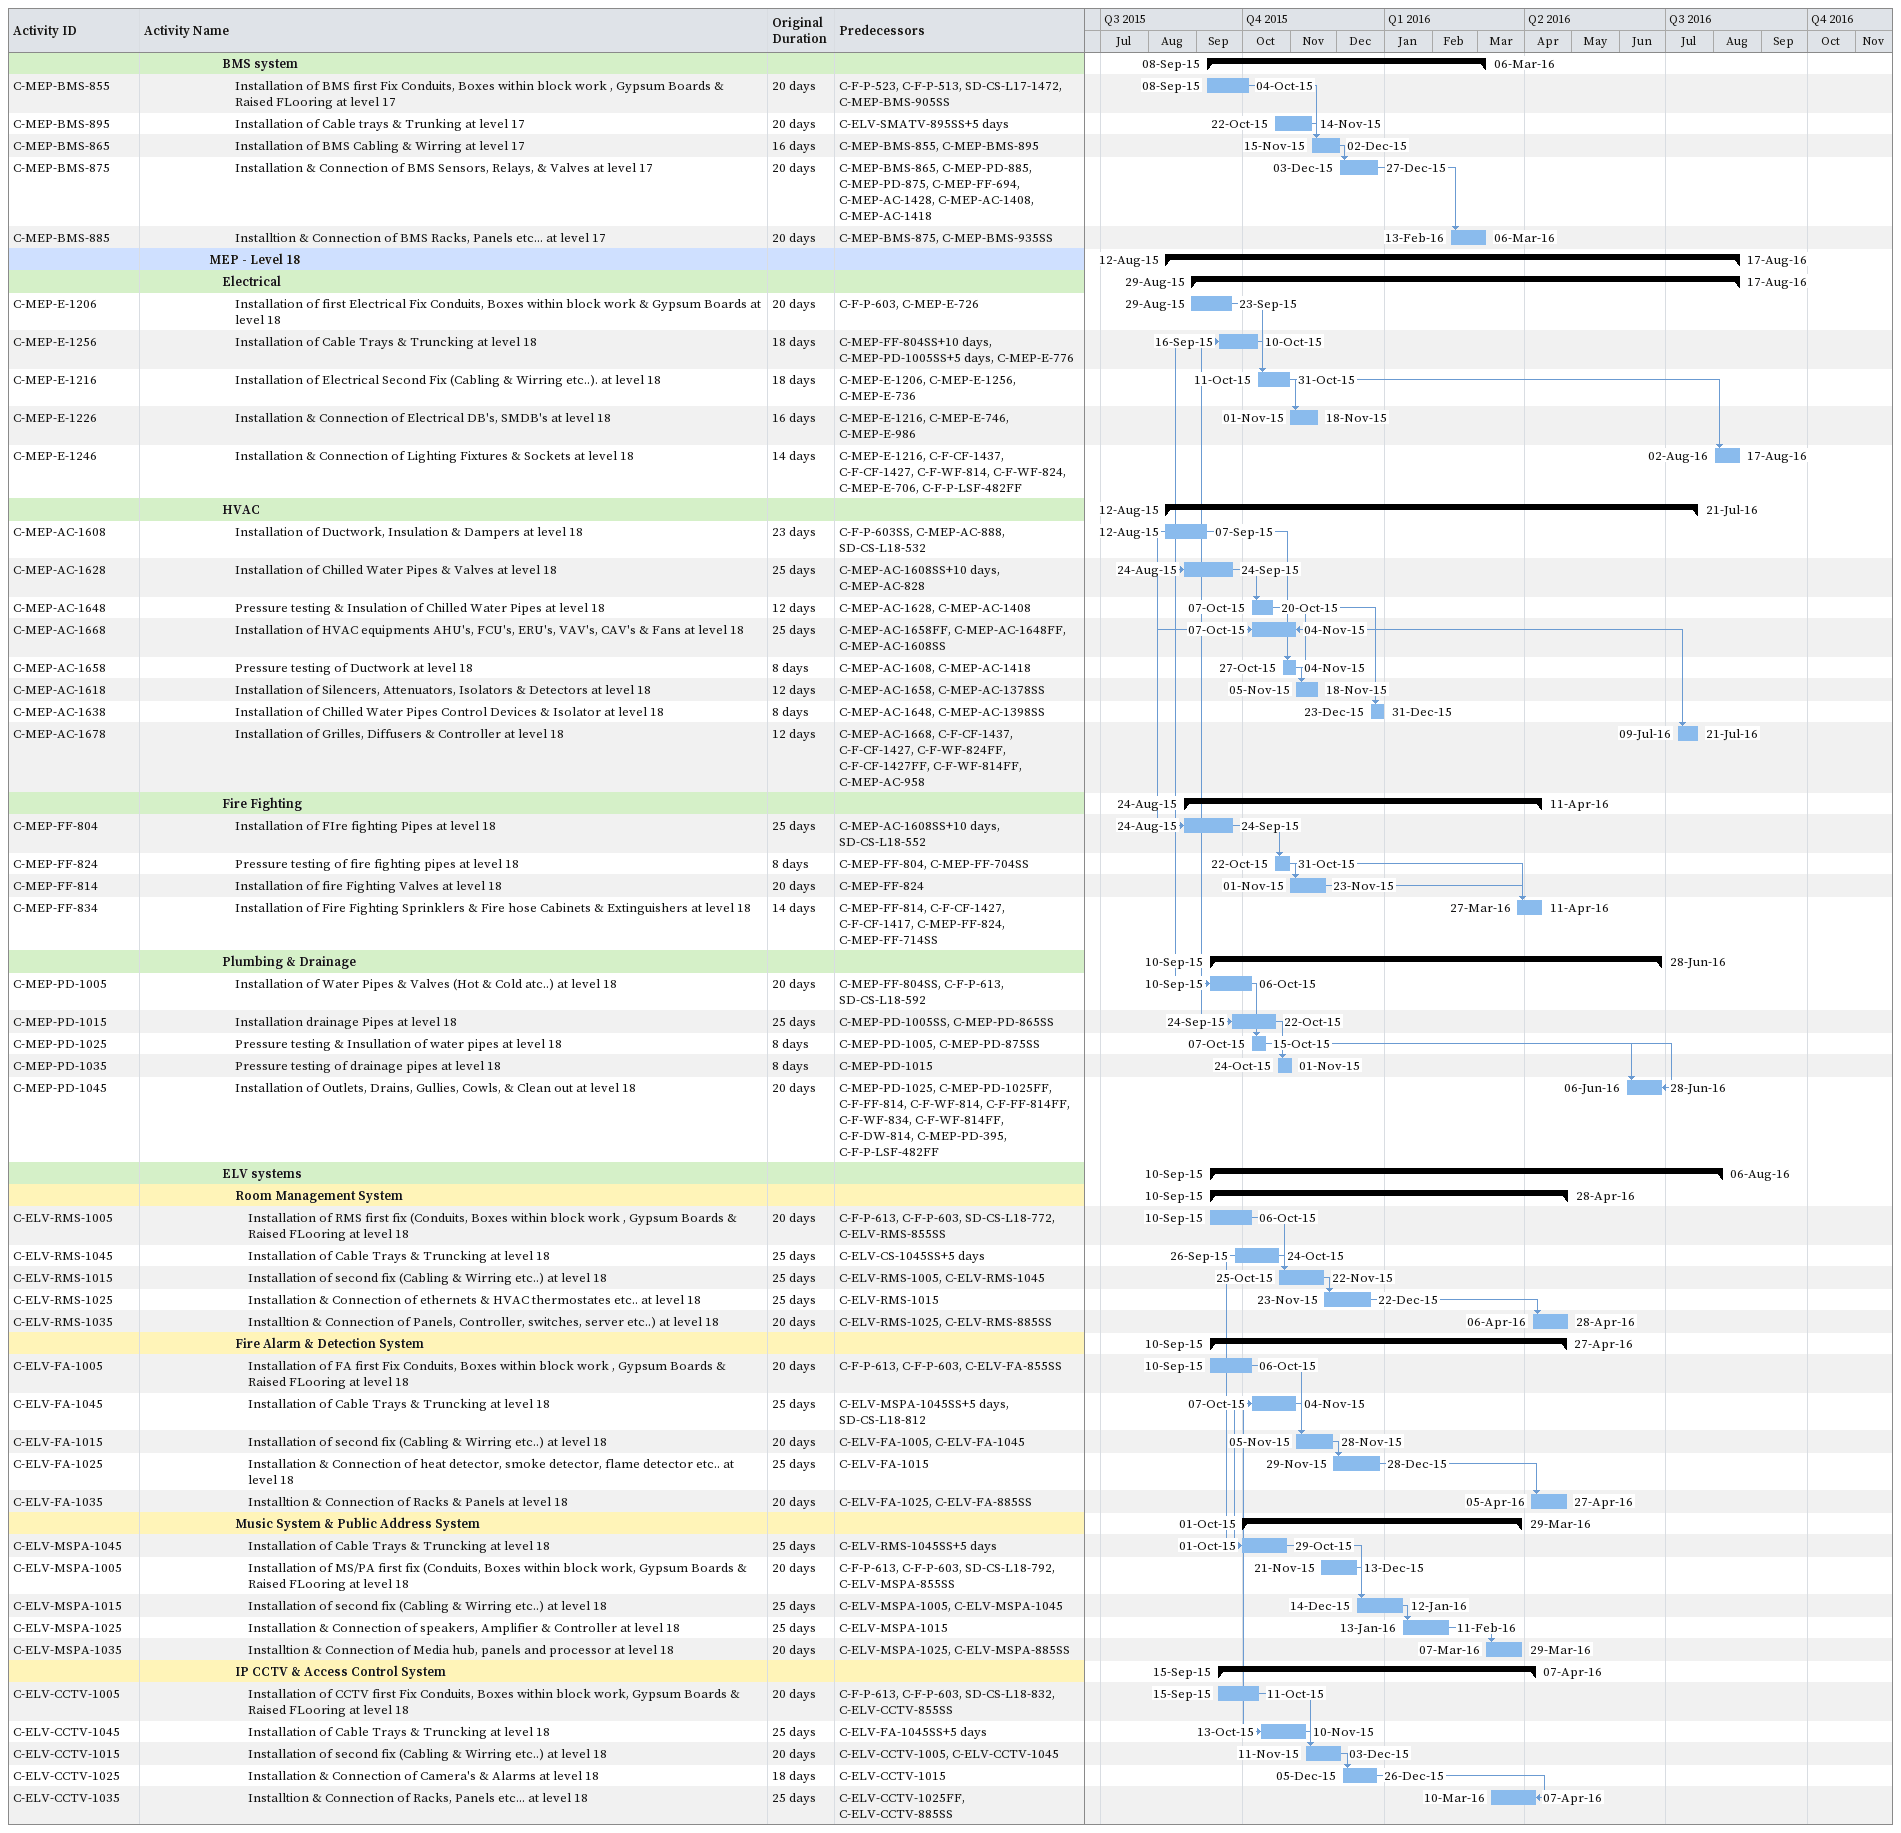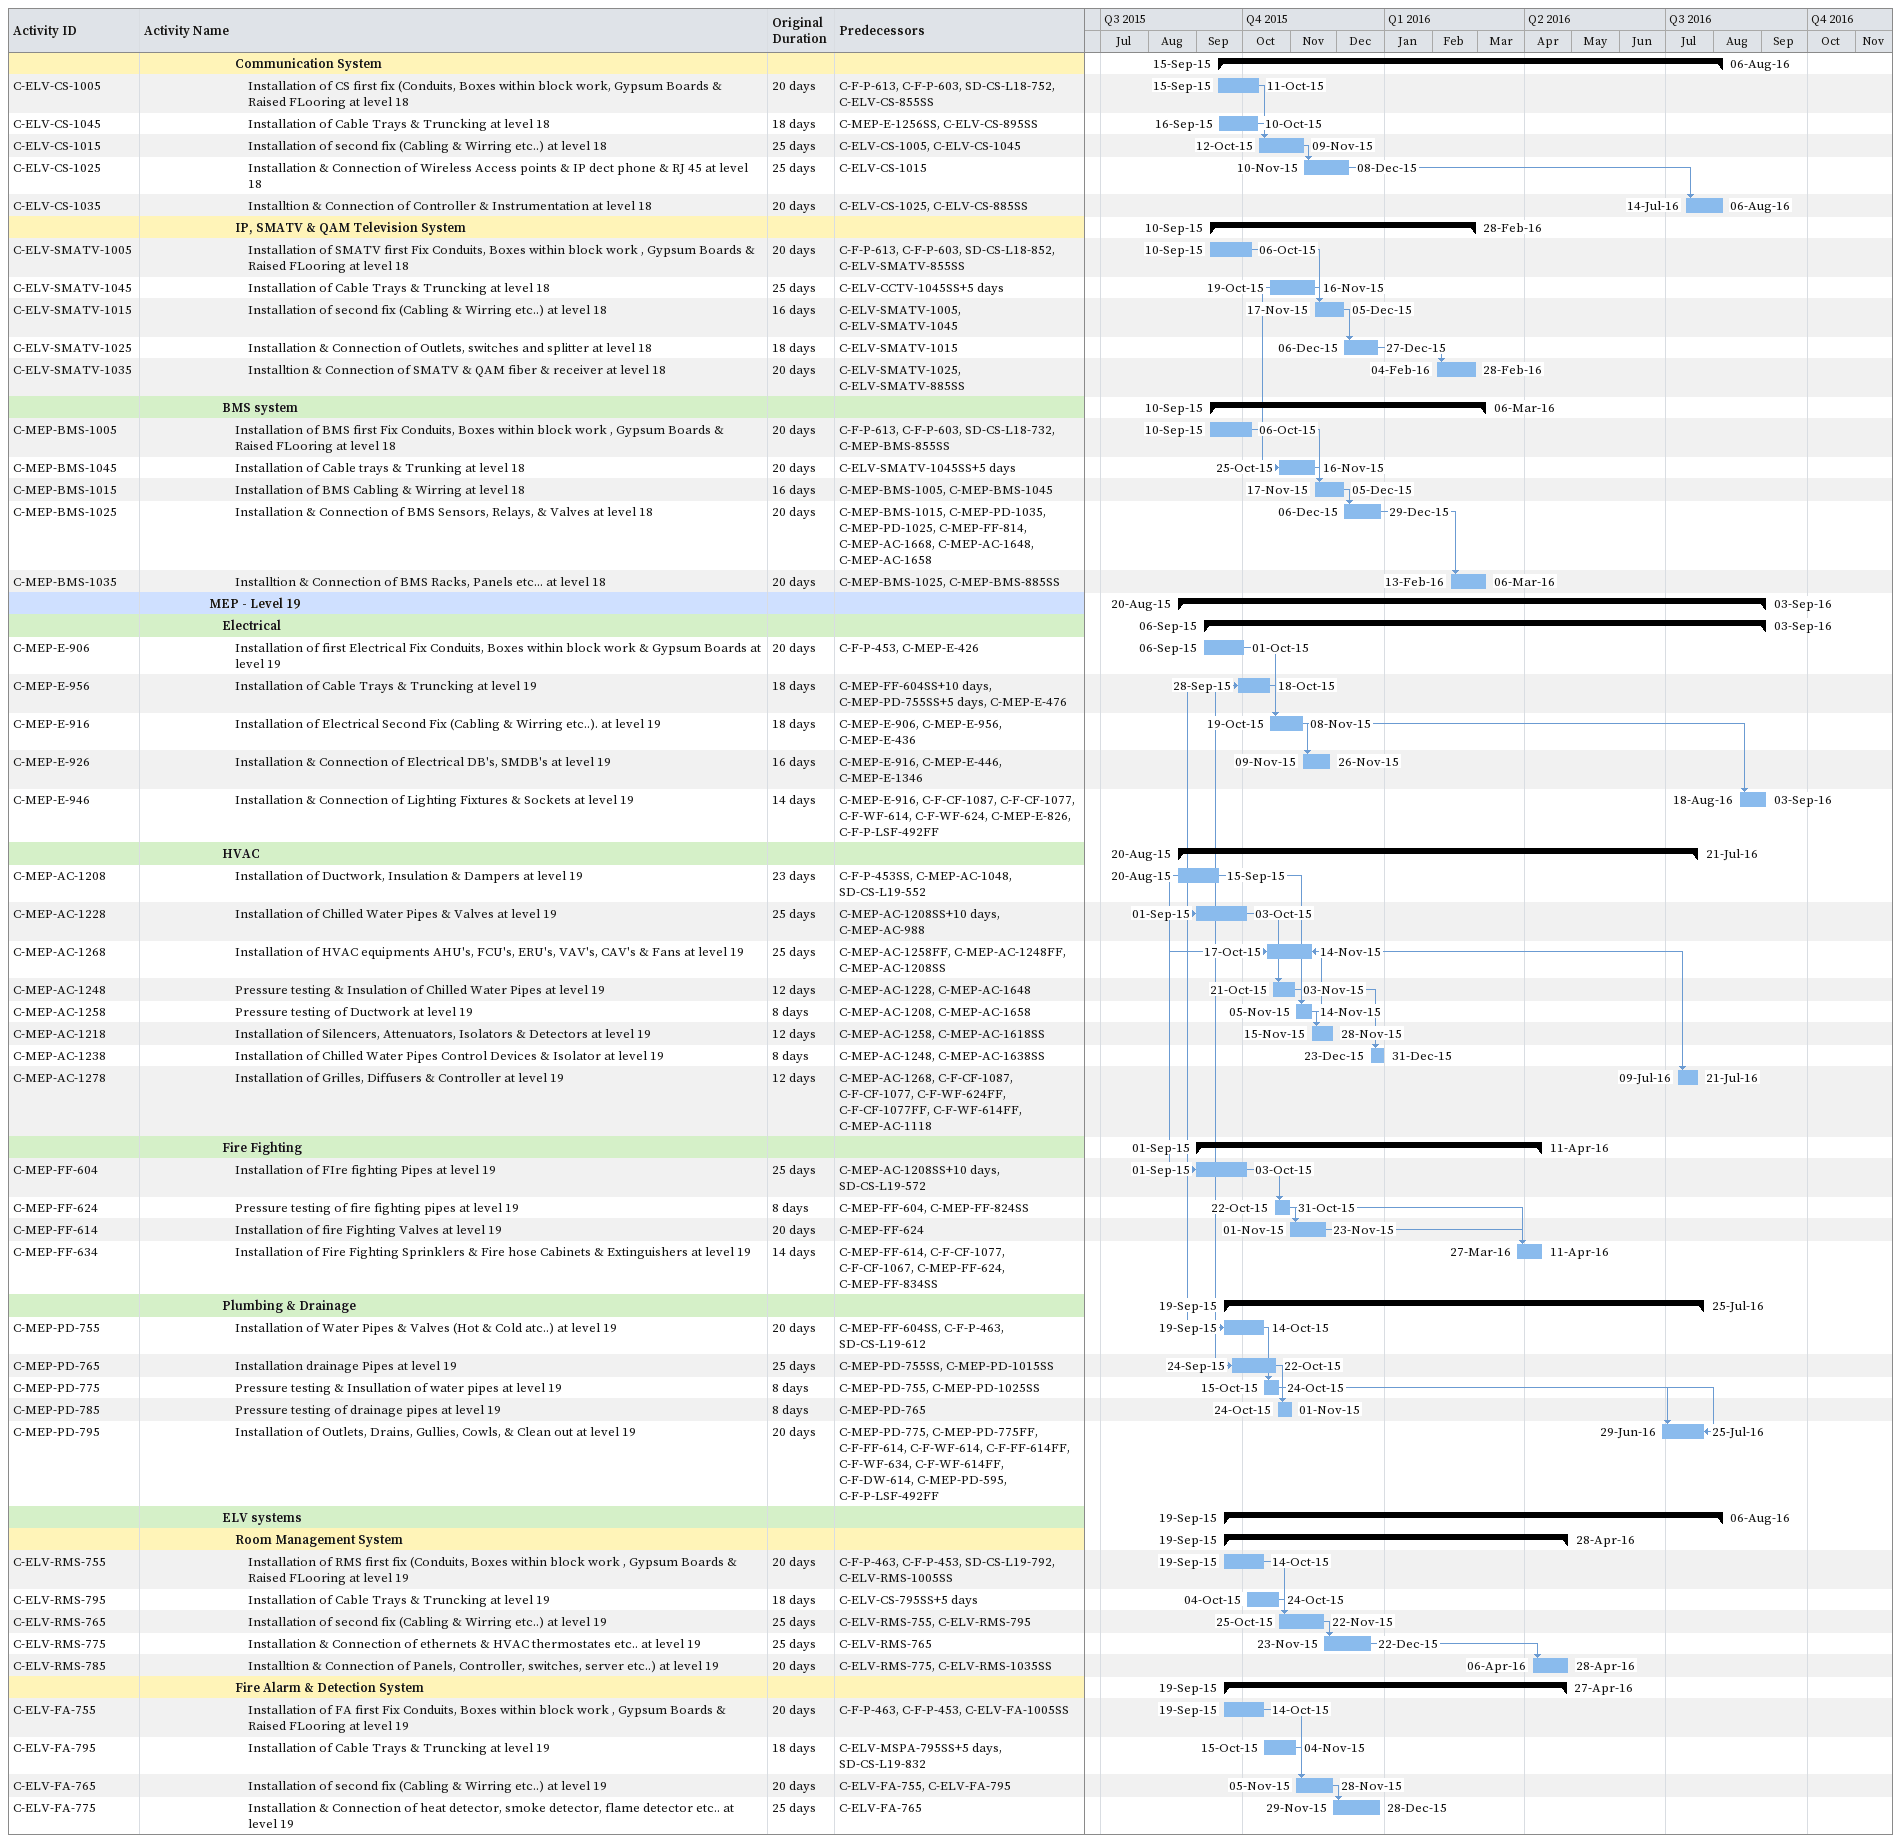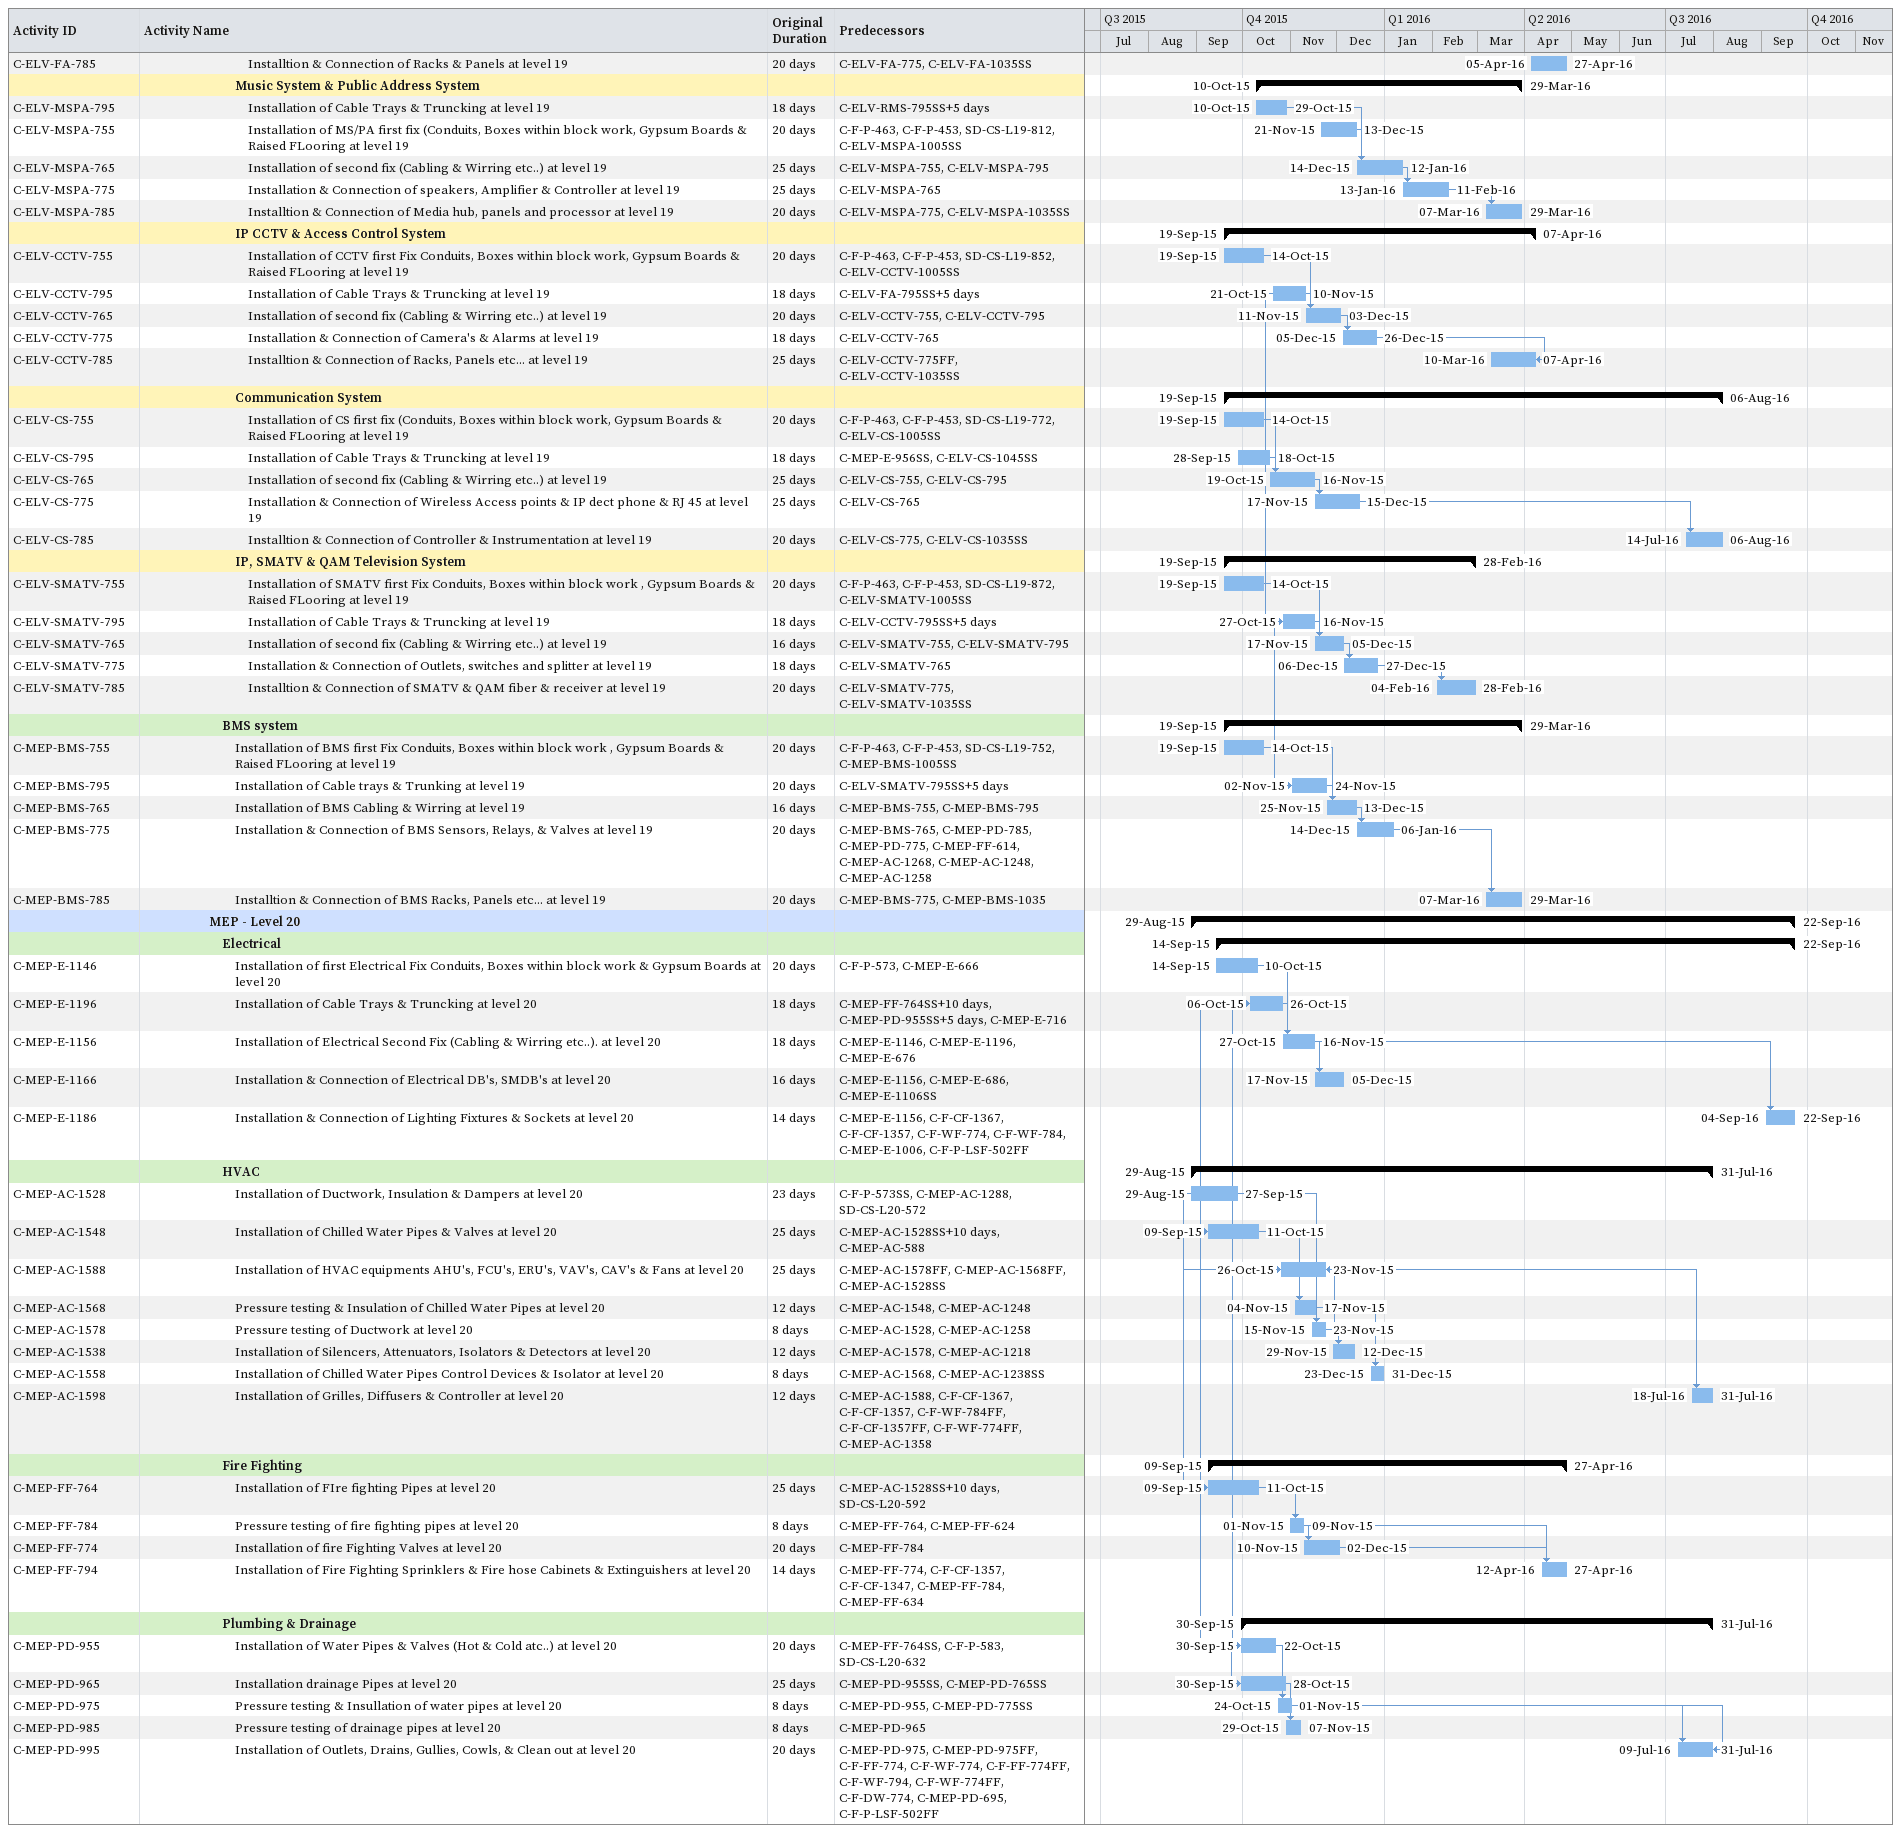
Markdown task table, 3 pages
| ID | Level | Task | Original duration | Start | Finish | Predecessors |
|---|---|---|---|---|---|---|
|  | 7 | **BMS system** |  | 2015-09-08 | 2016-03-06 |  |
| C-MEP-BMS-855 | 8 | Installation of BMS first Fix Conduits, Boxes within block work , Gypsum Boards & Raised FLooring at level 17 | 20d | 2015-09-08 | 2015-10-04 | C-F-P-523, C-F-P-513, SD-CS-L17-1472, C-MEP-BMS-905SS |
| C-MEP-BMS-895 | 8 | Installation of Cable trays & Trunking at level 17 | 20d | 2015-10-22 | 2015-11-14 | C-ELV-SMATV-895SS+5d |
| C-MEP-BMS-865 | 8 | Installation of BMS Cabling & Wirring at level 17 | 16d | 2015-11-15 | 2015-12-02 | C-MEP-BMS-855, C-MEP-BMS-895 |
| C-MEP-BMS-875 | 8 | Installation & Connection of BMS Sensors, Relays, & Valves at level 17 | 20d | 2015-12-03 | 2015-12-27 | C-MEP-BMS-865, C-MEP-PD-885, C-MEP-PD-875, C-MEP-FF-694, C-MEP-AC-1428, C-MEP-AC-1408, C-MEP-AC-1418 |
| C-MEP-BMS-885 | 8 | Installtion & Connection of BMS Racks, Panels etc... at level 17 | 20d | 2016-02-13 | 2016-03-06 | C-MEP-BMS-875, C-MEP-BMS-935SS |
|  | 6 | **MEP - Level 18** |  | 2015-08-12 | 2016-08-17 |  |
|  | 7 | **Electrical** |  | 2015-08-29 | 2016-08-17 |  |
| C-MEP-E-1206 | 8 | Installation of first Electrical Fix Conduits, Boxes within block work & Gypsum Boards at level 18 | 20d | 2015-08-29 | 2015-09-23 | C-F-P-603, C-MEP-E-726 |
| C-MEP-E-1256 | 8 | Installation of Cable Trays & Truncking at level 18 | 18d | 2015-09-16 | 2015-10-10 | C-MEP-FF-804SS+10d, C-MEP-PD-1005SS+5d, C-MEP-E-776 |
| C-MEP-E-1216 | 8 | Installation of Electrical Second Fix (Cabling & Wirring etc..). at level 18 | 18d | 2015-10-11 | 2015-10-31 | C-MEP-E-1206, C-MEP-E-1256, C-MEP-E-736 |
| C-MEP-E-1226 | 8 | Installation & Connection of Electrical DB's, SMDB's at level 18 | 16d | 2015-11-01 | 2015-11-18 | C-MEP-E-1216, C-MEP-E-746, C-MEP-E-986 |
| C-MEP-E-1246 | 8 | Installation & Connection of Lighting Fixtures & Sockets at level 18 | 14d | 2016-08-02 | 2016-08-17 | C-MEP-E-1216, C-F-CF-1437, C-F-CF-1427, C-F-WF-814, C-F-WF-824, C-MEP-E-706, C-F-P-LSF-482FF |
|  | 7 | **HVAC** |  | 2015-08-12 | 2016-07-21 |  |
| C-MEP-AC-1608 | 8 | Installation of Ductwork, Insulation & Dampers at level 18 | 23d | 2015-08-12 | 2015-09-07 | C-F-P-603SS, C-MEP-AC-888, SD-CS-L18-532 |
| C-MEP-AC-1628 | 8 | Installation of Chilled Water Pipes & Valves at level 18 | 25d | 2015-08-24 | 2015-09-24 | C-MEP-AC-1608SS+10d, C-MEP-AC-828 |
| C-MEP-AC-1648 | 8 | Pressure testing & Insulation of Chilled Water Pipes at level 18 | 12d | 2015-10-07 | 2015-10-20 | C-MEP-AC-1628, C-MEP-AC-1408 |
| C-MEP-AC-1668 | 8 | Installation of HVAC equipments AHU's, FCU's, ERU's, VAV's, CAV's & Fans at level 18 | 25d | 2015-10-07 | 2015-11-04 | C-MEP-AC-1658FF, C-MEP-AC-1648FF, C-MEP-AC-1608SS |
| C-MEP-AC-1658 | 8 | Pressure testing of Ductwork at level 18 | 8d | 2015-10-27 | 2015-11-04 | C-MEP-AC-1608, C-MEP-AC-1418 |
| C-MEP-AC-1618 | 8 | Installation of Silencers, Attenuators, Isolators & Detectors at level 18 | 12d | 2015-11-05 | 2015-11-18 | C-MEP-AC-1658, C-MEP-AC-1378SS |
| C-MEP-AC-1638 | 8 | Installation of Chilled Water Pipes Control Devices & Isolator at level 18 | 8d | 2015-12-23 | 2015-12-31 | C-MEP-AC-1648, C-MEP-AC-1398SS |
| C-MEP-AC-1678 | 8 | Installation of Grilles, Diffusers & Controller at level 18 | 12d | 2016-07-09 | 2016-07-21 | C-MEP-AC-1668, C-F-CF-1437, C-F-CF-1427, C-F-WF-824FF, C-F-CF-1427FF, C-F-WF-814FF, C-MEP-AC-958 |
|  | 7 | **Fire Fighting** |  | 2015-08-24 | 2016-04-11 |  |
| C-MEP-FF-804 | 8 | Installation of FIre fighting Pipes at level 18 | 25d | 2015-08-24 | 2015-09-24 | C-MEP-AC-1608SS+10d, SD-CS-L18-552 |
| C-MEP-FF-824 | 8 | Pressure testing of fire fighting pipes at level 18 | 8d | 2015-10-22 | 2015-10-31 | C-MEP-FF-804, C-MEP-FF-704SS |
| C-MEP-FF-814 | 8 | Installation of fire Fighting Valves at level 18 | 20d | 2015-11-01 | 2015-11-23 | C-MEP-FF-824 |
| C-MEP-FF-834 | 8 | Installation of Fire Fighting Sprinklers & Fire hose Cabinets & Extinguishers at level 18 | 14d | 2016-03-27 | 2016-04-11 | C-MEP-FF-814, C-F-CF-1427, C-F-CF-1417, C-MEP-FF-824, C-MEP-FF-714SS |
|  | 7 | **Plumbing & Drainage** |  | 2015-09-10 | 2016-06-28 |  |
| C-MEP-PD-1005 | 8 | Installation of Water Pipes & Valves (Hot & Cold atc..) at level 18 | 20d | 2015-09-10 | 2015-10-06 | C-MEP-FF-804SS, C-F-P-613, SD-CS-L18-592 |
| C-MEP-PD-1015 | 8 | Installation drainage Pipes at level 18 | 25d | 2015-09-24 | 2015-10-22 | C-MEP-PD-1005SS, C-MEP-PD-865SS |
| C-MEP-PD-1025 | 8 | Pressure testing & Insullation of water pipes at level 18 | 8d | 2015-10-07 | 2015-10-15 | C-MEP-PD-1005, C-MEP-PD-875SS |
| C-MEP-PD-1035 | 8 | Pressure testing of drainage pipes at level 18 | 8d | 2015-10-24 | 2015-11-01 | C-MEP-PD-1015 |
| C-MEP-PD-1045 | 8 | Installation of Outlets, Drains, Gullies, Cowls, & Clean out at level 18 | 20d | 2016-06-06 | 2016-06-28 | C-MEP-PD-1025, C-MEP-PD-1025FF, C-F-FF-814, C-F-WF-814, C-F-FF-814FF, C-F-WF-834, C-F-WF-814FF, C-F-DW-814, C-MEP-PD-395, C-F-P-LSF-482FF |
|  | 7 | **ELV systems** |  | 2015-09-10 | 2016-08-06 |  |
|  | 8 | **Room Management System** |  | 2015-09-10 | 2016-04-28 |  |
| C-ELV-RMS-1005 | 9 | Installation of RMS first fix (Conduits, Boxes within block work , Gypsum Boards & Raised FLooring at level 18 | 20d | 2015-09-10 | 2015-10-06 | C-F-P-613, C-F-P-603, SD-CS-L18-772, C-ELV-RMS-855SS |
| C-ELV-RMS-1045 | 9 | Installation of Cable Trays & Truncking at level 18 | 25d | 2015-09-26 | 2015-10-24 | C-ELV-CS-1045SS+5d |
| C-ELV-RMS-1015 | 9 | Installation of second fix (Cabling & Wirring etc..) at level 18 | 25d | 2015-10-25 | 2015-11-22 | C-ELV-RMS-1005, C-ELV-RMS-1045 |
| C-ELV-RMS-1025 | 9 | Installation & Connection of ethernets & HVAC thermostates etc.. at level 18 | 25d | 2015-11-23 | 2015-12-22 | C-ELV-RMS-1015 |
| C-ELV-RMS-1035 | 9 | Installtion & Connection of Panels, Controller, switches, server etc..) at level 18 | 20d | 2016-04-06 | 2016-04-28 | C-ELV-RMS-1025, C-ELV-RMS-885SS |
|  | 8 | **Fire Alarm & Detection System** |  | 2015-09-10 | 2016-04-27 |  |
| C-ELV-FA-1005 | 9 | Installation of FA first Fix Conduits, Boxes within block work , Gypsum Boards & Raised FLooring at level 18 | 20d | 2015-09-10 | 2015-10-06 | C-F-P-613, C-F-P-603, C-ELV-FA-855SS |
| C-ELV-FA-1045 | 9 | Installation of Cable Trays & Truncking at level 18 | 25d | 2015-10-07 | 2015-11-04 | C-ELV-MSPA-1045SS+5d, SD-CS-L18-812 |
| C-ELV-FA-1015 | 9 | Installation of second fix (Cabling & Wirring etc..) at level 18 | 20d | 2015-11-05 | 2015-11-28 | C-ELV-FA-1005, C-ELV-FA-1045 |
| C-ELV-FA-1025 | 9 | Installation & Connection of heat detector, smoke detector, flame detector etc.. at level 18 | 25d | 2015-11-29 | 2015-12-28 | C-ELV-FA-1015 |
| C-ELV-FA-1035 | 9 | Installtion & Connection of Racks & Panels at level 18 | 20d | 2016-04-05 | 2016-04-27 | C-ELV-FA-1025, C-ELV-FA-885SS |
|  | 8 | **Music System & Public Address System** |  | 2015-10-01 | 2016-03-29 |  |
| C-ELV-MSPA-1045 | 9 | Installation of Cable Trays & Truncking at level 18 | 25d | 2015-10-01 | 2015-10-29 | C-ELV-RMS-1045SS+5d |
| C-ELV-MSPA-1005 | 9 | Installation of MS/PA first fix (Conduits, Boxes within block work, Gypsum Boards & Raised FLooring at level 18 | 20d | 2015-11-21 | 2015-12-13 | C-F-P-613, C-F-P-603, SD-CS-L18-792, C-ELV-MSPA-855SS |
| C-ELV-MSPA-1015 | 9 | Installation of second fix (Cabling & Wirring etc..) at level 18 | 25d | 2015-12-14 | 2016-01-12 | C-ELV-MSPA-1005, C-ELV-MSPA-1045 |
| C-ELV-MSPA-1025 | 9 | Installation & Connection of speakers, Amplifier & Controller at level 18 | 25d | 2016-01-13 | 2016-02-11 | C-ELV-MSPA-1015 |
| C-ELV-MSPA-1035 | 9 | Installtion & Connection of Media hub, panels and processor at level 18 | 20d | 2016-03-07 | 2016-03-29 | C-ELV-MSPA-1025, C-ELV-MSPA-885SS |
|  | 8 | **IP CCTV & Access Control System** |  | 2015-09-15 | 2016-04-07 |  |
| C-ELV-CCTV-1005 | 9 | Installation of CCTV first Fix Conduits, Boxes within block work, Gypsum Boards & Raised FLooring at level 18 | 20d | 2015-09-15 | 2015-10-11 | C-F-P-613, C-F-P-603, SD-CS-L18-832, C-ELV-CCTV-855SS |
| C-ELV-CCTV-1045 | 9 | Installation of Cable Trays & Truncking at level 18 | 25d | 2015-10-13 | 2015-11-10 | C-ELV-FA-1045SS+5d |
| C-ELV-CCTV-1015 | 9 | Installation of second fix (Cabling & Wirring etc..) at level 18 | 20d | 2015-11-11 | 2015-12-03 | C-ELV-CCTV-1005, C-ELV-CCTV-1045 |
| C-ELV-CCTV-1025 | 9 | Installation & Connection of Camera's & Alarms at level 18 | 18d | 2015-12-05 | 2015-12-26 | C-ELV-CCTV-1015 |
| C-ELV-CCTV-1035 | 9 | Installtion & Connection of Racks, Panels etc... at level 18 | 25d | 2016-03-10 | 2016-04-07 | C-ELV-CCTV-1025FF, C-ELV-CCTV-885SS |
|  | 8 | **Communication System** |  | 2015-09-15 | 2016-08-06 |  |
| C-ELV-CS-1005 | 9 | Installation of CS first fix (Conduits, Boxes within block work, Gypsum Boards & Raised FLooring at level 18 | 20d | 2015-09-15 | 2015-10-11 | C-F-P-613, C-F-P-603, SD-CS-L18-752, C-ELV-CS-855SS |
| C-ELV-CS-1045 | 9 | Installation of Cable Trays & Truncking at level 18 | 18d | 2015-09-16 | 2015-10-10 | C-MEP-E-1256SS, C-ELV-CS-895SS |
| C-ELV-CS-1015 | 9 | Installation of second fix (Cabling & Wirring etc..) at level 18 | 25d | 2015-10-12 | 2015-11-09 | C-ELV-CS-1005, C-ELV-CS-1045 |
| C-ELV-CS-1025 | 9 | Installation & Connection of Wireless Access points & IP dect phone & RJ 45 at level 18 | 25d | 2015-11-10 | 2015-12-08 | C-ELV-CS-1015 |
| C-ELV-CS-1035 | 9 | Installtion & Connection of Controller & Instrumentation at level 18 | 20d | 2016-07-14 | 2016-08-06 | C-ELV-CS-1025, C-ELV-CS-885SS |
|  | 8 | **IP, SMATV & QAM Television System** |  | 2015-09-10 | 2016-02-28 |  |
| C-ELV-SMATV-1005 | 9 | Installation of SMATV first Fix Conduits, Boxes within block work , Gypsum Boards & Raised FLooring at level 18 | 20d | 2015-09-10 | 2015-10-06 | C-F-P-613, C-F-P-603, SD-CS-L18-852, C-ELV-SMATV-855SS |
| C-ELV-SMATV-1045 | 9 | Installation of Cable Trays & Truncking at level 18 | 25d | 2015-10-19 | 2015-11-16 | C-ELV-CCTV-1045SS+5d |
| C-ELV-SMATV-1015 | 9 | Installation of second fix (Cabling & Wirring etc..) at level 18 | 16d | 2015-11-17 | 2015-12-05 | C-ELV-SMATV-1005, C-ELV-SMATV-1045 |
| C-ELV-SMATV-1025 | 9 | Installation & Connection of Outlets, switches and splitter at level 18 | 18d | 2015-12-06 | 2015-12-27 | C-ELV-SMATV-1015 |
| C-ELV-SMATV-1035 | 9 | Installtion & Connection of SMATV & QAM fiber & receiver at level 18 | 20d | 2016-02-04 | 2016-02-28 | C-ELV-SMATV-1025, C-ELV-SMATV-885SS |
|  | 7 | **BMS system** |  | 2015-09-10 | 2016-03-06 |  |
| C-MEP-BMS-1005 | 8 | Installation of BMS first Fix Conduits, Boxes within block work , Gypsum Boards & Raised FLooring at level 18 | 20d | 2015-09-10 | 2015-10-06 | C-F-P-613, C-F-P-603, SD-CS-L18-732, C-MEP-BMS-855SS |
| C-MEP-BMS-1045 | 8 | Installation of Cable trays & Trunking at level 18 | 20d | 2015-10-25 | 2015-11-16 | C-ELV-SMATV-1045SS+5d |
| C-MEP-BMS-1015 | 8 | Installation of BMS Cabling & Wirring at level 18 | 16d | 2015-11-17 | 2015-12-05 | C-MEP-BMS-1005, C-MEP-BMS-1045 |
| C-MEP-BMS-1025 | 8 | Installation & Connection of BMS Sensors, Relays, & Valves at level 18 | 20d | 2015-12-06 | 2015-12-29 | C-MEP-BMS-1015, C-MEP-PD-1035, C-MEP-PD-1025, C-MEP-FF-814, C-MEP-AC-1668, C-MEP-AC-1648, C-MEP-AC-1658 |
| C-MEP-BMS-1035 | 8 | Installtion & Connection of BMS Racks, Panels etc... at level 18 | 20d | 2016-02-13 | 2016-03-06 | C-MEP-BMS-1025, C-MEP-BMS-885SS |
|  | 6 | **MEP - Level 19** |  | 2015-08-20 | 2016-09-03 |  |
|  | 7 | **Electrical** |  | 2015-09-06 | 2016-09-03 |  |
| C-MEP-E-906 | 8 | Installation of first Electrical Fix Conduits, Boxes within block work & Gypsum Boards at level 19 | 20d | 2015-09-06 | 2015-10-01 | C-F-P-453, C-MEP-E-426 |
| C-MEP-E-956 | 8 | Installation of Cable Trays & Truncking at level 19 | 18d | 2015-09-28 | 2015-10-18 | C-MEP-FF-604SS+10d, C-MEP-PD-755SS+5d, C-MEP-E-476 |
| C-MEP-E-916 | 8 | Installation of Electrical Second Fix (Cabling & Wirring etc..). at level 19 | 18d | 2015-10-19 | 2015-11-08 | C-MEP-E-906, C-MEP-E-956, C-MEP-E-436 |
| C-MEP-E-926 | 8 | Installation & Connection of Electrical DB's, SMDB's at level 19 | 16d | 2015-11-09 | 2015-11-26 | C-MEP-E-916, C-MEP-E-446, C-MEP-E-1346 |
| C-MEP-E-946 | 8 | Installation & Connection of Lighting Fixtures & Sockets at level 19 | 14d | 2016-08-18 | 2016-09-03 | C-MEP-E-916, C-F-CF-1087, C-F-CF-1077, C-F-WF-614, C-F-WF-624, C-MEP-E-826, C-F-P-LSF-492FF |
|  | 7 | **HVAC** |  | 2015-08-20 | 2016-07-21 |  |
| C-MEP-AC-1208 | 8 | Installation of Ductwork, Insulation & Dampers at level 19 | 23d | 2015-08-20 | 2015-09-15 | C-F-P-453SS, C-MEP-AC-1048, SD-CS-L19-552 |
| C-MEP-AC-1228 | 8 | Installation of Chilled Water Pipes & Valves at level 19 | 25d | 2015-09-01 | 2015-10-03 | C-MEP-AC-1208SS+10d, C-MEP-AC-988 |
| C-MEP-AC-1268 | 8 | Installation of HVAC equipments AHU's, FCU's, ERU's, VAV's, CAV's & Fans at level 19 | 25d | 2015-10-17 | 2015-11-14 | C-MEP-AC-1258FF, C-MEP-AC-1248FF, C-MEP-AC-1208SS |
| C-MEP-AC-1248 | 8 | Pressure testing & Insulation of Chilled Water Pipes at level 19 | 12d | 2015-10-21 | 2015-11-03 | C-MEP-AC-1228, C-MEP-AC-1648 |
| C-MEP-AC-1258 | 8 | Pressure testing of Ductwork at level 19 | 8d | 2015-11-05 | 2015-11-14 | C-MEP-AC-1208, C-MEP-AC-1658 |
| C-MEP-AC-1218 | 8 | Installation of Silencers, Attenuators, Isolators & Detectors at level 19 | 12d | 2015-11-15 | 2015-11-28 | C-MEP-AC-1258, C-MEP-AC-1618SS |
| C-MEP-AC-1238 | 8 | Installation of Chilled Water Pipes Control Devices & Isolator at level 19 | 8d | 2015-12-23 | 2015-12-31 | C-MEP-AC-1248, C-MEP-AC-1638SS |
| C-MEP-AC-1278 | 8 | Installation of Grilles, Diffusers & Controller at level 19 | 12d | 2016-07-09 | 2016-07-21 | C-MEP-AC-1268, C-F-CF-1087, C-F-CF-1077, C-F-WF-624FF, C-F-CF-1077FF, C-F-WF-614FF, C-MEP-AC-1118 |
|  | 7 | **Fire Fighting** |  | 2015-09-01 | 2016-04-11 |  |
| C-MEP-FF-604 | 8 | Installation of FIre fighting Pipes at level 19 | 25d | 2015-09-01 | 2015-10-03 | C-MEP-AC-1208SS+10d, SD-CS-L19-572 |
| C-MEP-FF-624 | 8 | Pressure testing of fire fighting pipes at level 19 | 8d | 2015-10-22 | 2015-10-31 | C-MEP-FF-604, C-MEP-FF-824SS |
| C-MEP-FF-614 | 8 | Installation of fire Fighting Valves at level 19 | 20d | 2015-11-01 | 2015-11-23 | C-MEP-FF-624 |
| C-MEP-FF-634 | 8 | Installation of Fire Fighting Sprinklers & Fire hose Cabinets & Extinguishers at level 19 | 14d | 2016-03-27 | 2016-04-11 | C-MEP-FF-614, C-F-CF-1077, C-F-CF-1067, C-MEP-FF-624, C-MEP-FF-834SS |
|  | 7 | **Plumbing & Drainage** |  | 2015-09-19 | 2016-07-25 |  |
| C-MEP-PD-755 | 8 | Installation of Water Pipes & Valves (Hot & Cold atc..) at level 19 | 20d | 2015-09-19 | 2015-10-14 | C-MEP-FF-604SS, C-F-P-463, SD-CS-L19-612 |
| C-MEP-PD-765 | 8 | Installation drainage Pipes at level 19 | 25d | 2015-09-24 | 2015-10-22 | C-MEP-PD-755SS, C-MEP-PD-1015SS |
| C-MEP-PD-775 | 8 | Pressure testing & Insullation of water pipes at level 19 | 8d | 2015-10-15 | 2015-10-24 | C-MEP-PD-755, C-MEP-PD-1025SS |
| C-MEP-PD-785 | 8 | Pressure testing of drainage pipes at level 19 | 8d | 2015-10-24 | 2015-11-01 | C-MEP-PD-765 |
| C-MEP-PD-795 | 8 | Installation of Outlets, Drains, Gullies, Cowls, & Clean out at level 19 | 20d | 2016-06-29 | 2016-07-25 | C-MEP-PD-775, C-MEP-PD-775FF, C-F-FF-614, C-F-WF-614, C-F-FF-614FF, C-F-WF-634, C-F-WF-614FF, C-F-DW-614, C-MEP-PD-595, C-F-P-LSF-492FF |
|  | 7 | **ELV systems** |  | 2015-09-19 | 2016-08-06 |  |
|  | 8 | **Room Management System** |  | 2015-09-19 | 2016-04-28 |  |
| C-ELV-RMS-755 | 9 | Installation of RMS first fix (Conduits, Boxes within block work , Gypsum Boards & Raised FLooring at level 19 | 20d | 2015-09-19 | 2015-10-14 | C-F-P-463, C-F-P-453, SD-CS-L19-792, C-ELV-RMS-1005SS |
| C-ELV-RMS-795 | 9 | Installation of Cable Trays & Truncking at level 19 | 18d | 2015-10-04 | 2015-10-24 | C-ELV-CS-795SS+5d |
| C-ELV-RMS-765 | 9 | Installation of second fix (Cabling & Wirring etc..) at level 19 | 25d | 2015-10-25 | 2015-11-22 | C-ELV-RMS-755, C-ELV-RMS-795 |
| C-ELV-RMS-775 | 9 | Installation & Connection of ethernets & HVAC thermostates etc.. at level 19 | 25d | 2015-11-23 | 2015-12-22 | C-ELV-RMS-765 |
| C-ELV-RMS-785 | 9 | Installtion & Connection of Panels, Controller, switches, server etc..) at level 19 | 20d | 2016-04-06 | 2016-04-28 | C-ELV-RMS-775, C-ELV-RMS-1035SS |
|  | 8 | **Fire Alarm & Detection System** |  | 2015-09-19 | 2016-04-27 |  |
| C-ELV-FA-755 | 9 | Installation of FA first Fix Conduits, Boxes within block work , Gypsum Boards & Raised FLooring at level 19 | 20d | 2015-09-19 | 2015-10-14 | C-F-P-463, C-F-P-453, C-ELV-FA-1005SS |
| C-ELV-FA-795 | 9 | Installation of Cable Trays & Truncking at level 19 | 18d | 2015-10-15 | 2015-11-04 | C-ELV-MSPA-795SS+5d, SD-CS-L19-832 |
| C-ELV-FA-765 | 9 | Installation of second fix (Cabling & Wirring etc..) at level 19 | 20d | 2015-11-05 | 2015-11-28 | C-ELV-FA-755, C-ELV-FA-795 |
| C-ELV-FA-775 | 9 | Installation & Connection of heat detector, smoke detector, flame detector etc.. at level 19 | 25d | 2015-11-29 | 2015-12-28 | C-ELV-FA-765 |
| C-ELV-FA-785 | 9 | Installtion & Connection of Racks & Panels at level 19 | 20d | 2016-04-05 | 2016-04-27 | C-ELV-FA-775, C-ELV-FA-1035SS |
|  | 8 | **Music System & Public Address System** |  | 2015-10-10 | 2016-03-29 |  |
| C-ELV-MSPA-795 | 9 | Installation of Cable Trays & Truncking at level 19 | 18d | 2015-10-10 | 2015-10-29 | C-ELV-RMS-795SS+5d |
| C-ELV-MSPA-755 | 9 | Installation of MS/PA first fix (Conduits, Boxes within block work, Gypsum Boards & Raised FLooring at level 19 | 20d | 2015-11-21 | 2015-12-13 | C-F-P-463, C-F-P-453, SD-CS-L19-812, C-ELV-MSPA-1005SS |
| C-ELV-MSPA-765 | 9 | Installation of second fix (Cabling & Wirring etc..) at level 19 | 25d | 2015-12-14 | 2016-01-12 | C-ELV-MSPA-755, C-ELV-MSPA-795 |
| C-ELV-MSPA-775 | 9 | Installation & Connection of speakers, Amplifier & Controller at level 19 | 25d | 2016-01-13 | 2016-02-11 | C-ELV-MSPA-765 |
| C-ELV-MSPA-785 | 9 | Installtion & Connection of Media hub, panels and processor at level 19 | 20d | 2016-03-07 | 2016-03-29 | C-ELV-MSPA-775, C-ELV-MSPA-1035SS |
|  | 8 | **IP CCTV & Access Control System** |  | 2015-09-19 | 2016-04-07 |  |
| C-ELV-CCTV-755 | 9 | Installation of CCTV first Fix Conduits, Boxes within block work, Gypsum Boards & Raised FLooring at level 19 | 20d | 2015-09-19 | 2015-10-14 | C-F-P-463, C-F-P-453, SD-CS-L19-852, C-ELV-CCTV-1005SS |
| C-ELV-CCTV-795 | 9 | Installation of Cable Trays & Truncking at level 19 | 18d | 2015-10-21 | 2015-11-10 | C-ELV-FA-795SS+5d |
| C-ELV-CCTV-765 | 9 | Installation of second fix (Cabling & Wirring etc..) at level 19 | 20d | 2015-11-11 | 2015-12-03 | C-ELV-CCTV-755, C-ELV-CCTV-795 |
| C-ELV-CCTV-775 | 9 | Installation & Connection of Camera's & Alarms at level 19 | 18d | 2015-12-05 | 2015-12-26 | C-ELV-CCTV-765 |
| C-ELV-CCTV-785 | 9 | Installtion & Connection of Racks, Panels etc... at level 19 | 25d | 2016-03-10 | 2016-04-07 | C-ELV-CCTV-775FF, C-ELV-CCTV-1035SS |
|  | 8 | **Communication System** |  | 2015-09-19 | 2016-08-06 |  |
| C-ELV-CS-755 | 9 | Installation of CS first fix (Conduits, Boxes within block work, Gypsum Boards & Raised FLooring at level 19 | 20d | 2015-09-19 | 2015-10-14 | C-F-P-463, C-F-P-453, SD-CS-L19-772, C-ELV-CS-1005SS |
| C-ELV-CS-795 | 9 | Installation of Cable Trays & Truncking at level 19 | 18d | 2015-09-28 | 2015-10-18 | C-MEP-E-956SS, C-ELV-CS-1045SS |
| C-ELV-CS-765 | 9 | Installation of second fix (Cabling & Wirring etc..) at level 19 | 25d | 2015-10-19 | 2015-11-16 | C-ELV-CS-755, C-ELV-CS-795 |
| C-ELV-CS-775 | 9 | Installation & Connection of Wireless Access points & IP dect phone & RJ 45 at level 19 | 25d | 2015-11-17 | 2015-12-15 | C-ELV-CS-765 |
| C-ELV-CS-785 | 9 | Installtion & Connection of Controller & Instrumentation at level 19 | 20d | 2016-07-14 | 2016-08-06 | C-ELV-CS-775, C-ELV-CS-1035SS |
|  | 8 | **IP, SMATV & QAM Television System** |  | 2015-09-19 | 2016-02-28 |  |
| C-ELV-SMATV-755 | 9 | Installation of SMATV first Fix Conduits, Boxes within block work , Gypsum Boards & Raised FLooring at level 19 | 20d | 2015-09-19 | 2015-10-14 | C-F-P-463, C-F-P-453, SD-CS-L19-872, C-ELV-SMATV-1005SS |
| C-ELV-SMATV-795 | 9 | Installation of Cable Trays & Truncking at level 19 | 18d | 2015-10-27 | 2015-11-16 | C-ELV-CCTV-795SS+5d |
| C-ELV-SMATV-765 | 9 | Installation of second fix (Cabling & Wirring etc..) at level 19 | 16d | 2015-11-17 | 2015-12-05 | C-ELV-SMATV-755, C-ELV-SMATV-795 |
| C-ELV-SMATV-775 | 9 | Installation & Connection of Outlets, switches and splitter at level 19 | 18d | 2015-12-06 | 2015-12-27 | C-ELV-SMATV-765 |
| C-ELV-SMATV-785 | 9 | Installtion & Connection of SMATV & QAM fiber & receiver at level 19 | 20d | 2016-02-04 | 2016-02-28 | C-ELV-SMATV-775, C-ELV-SMATV-1035SS |
|  | 7 | **BMS system** |  | 2015-09-19 | 2016-03-29 |  |
| C-MEP-BMS-755 | 8 | Installation of BMS first Fix Conduits, Boxes within block work , Gypsum Boards & Raised FLooring at level 19 | 20d | 2015-09-19 | 2015-10-14 | C-F-P-463, C-F-P-453, SD-CS-L19-752, C-MEP-BMS-1005SS |
| C-MEP-BMS-795 | 8 | Installation of Cable trays & Trunking at level 19 | 20d | 2015-11-02 | 2015-11-24 | C-ELV-SMATV-795SS+5d |
| C-MEP-BMS-765 | 8 | Installation of BMS Cabling & Wirring at level 19 | 16d | 2015-11-25 | 2015-12-13 | C-MEP-BMS-755, C-MEP-BMS-795 |
| C-MEP-BMS-775 | 8 | Installation & Connection of BMS Sensors, Relays, & Valves at level 19 | 20d | 2015-12-14 | 2016-01-06 | C-MEP-BMS-765, C-MEP-PD-785, C-MEP-PD-775, C-MEP-FF-614, C-MEP-AC-1268, C-MEP-AC-1248, C-MEP-AC-1258 |
| C-MEP-BMS-785 | 8 | Installtion & Connection of BMS Racks, Panels etc... at level 19 | 20d | 2016-03-07 | 2016-03-29 | C-MEP-BMS-775, C-MEP-BMS-1035 |
|  | 6 | **MEP - Level 20** |  | 2015-08-29 | 2016-09-22 |  |
|  | 7 | **Electrical** |  | 2015-09-14 | 2016-09-22 |  |
| C-MEP-E-1146 | 8 | Installation of first Electrical Fix Conduits, Boxes within block work & Gypsum Boards at level 20 | 20d | 2015-09-14 | 2015-10-10 | C-F-P-573, C-MEP-E-666 |
| C-MEP-E-1196 | 8 | Installation of Cable Trays & Truncking at level 20 | 18d | 2015-10-06 | 2015-10-26 | C-MEP-FF-764SS+10d, C-MEP-PD-955SS+5d, C-MEP-E-716 |
| C-MEP-E-1156 | 8 | Installation of Electrical Second Fix (Cabling & Wirring etc..). at level 20 | 18d | 2015-10-27 | 2015-11-16 | C-MEP-E-1146, C-MEP-E-1196, C-MEP-E-676 |
| C-MEP-E-1166 | 8 | Installation & Connection of Electrical DB's, SMDB's at level 20 | 16d | 2015-11-17 | 2015-12-05 | C-MEP-E-1156, C-MEP-E-686, C-MEP-E-1106SS |
| C-MEP-E-1186 | 8 | Installation & Connection of Lighting Fixtures & Sockets at level 20 | 14d | 2016-09-04 | 2016-09-22 | C-MEP-E-1156, C-F-CF-1367, C-F-CF-1357, C-F-WF-774, C-F-WF-784, C-MEP-E-1006, C-F-P-LSF-502FF |
|  | 7 | **HVAC** |  | 2015-08-29 | 2016-07-31 |  |
| C-MEP-AC-1528 | 8 | Installation of Ductwork, Insulation & Dampers at level 20 | 23d | 2015-08-29 | 2015-09-27 | C-F-P-573SS, C-MEP-AC-1288, SD-CS-L20-572 |
| C-MEP-AC-1548 | 8 | Installation of Chilled Water Pipes & Valves at level 20 | 25d | 2015-09-09 | 2015-10-11 | C-MEP-AC-1528SS+10d, C-MEP-AC-588 |
| C-MEP-AC-1588 | 8 | Installation of HVAC equipments AHU's, FCU's, ERU's, VAV's, CAV's & Fans at level 20 | 25d | 2015-10-26 | 2015-11-23 | C-MEP-AC-1578FF, C-MEP-AC-1568FF, C-MEP-AC-1528SS |
| C-MEP-AC-1568 | 8 | Pressure testing & Insulation of Chilled Water Pipes at level 20 | 12d | 2015-11-04 | 2015-11-17 | C-MEP-AC-1548, C-MEP-AC-1248 |
| C-MEP-AC-1578 | 8 | Pressure testing of Ductwork at level 20 | 8d | 2015-11-15 | 2015-11-23 | C-MEP-AC-1528, C-MEP-AC-1258 |
| C-MEP-AC-1538 | 8 | Installation of Silencers, Attenuators, Isolators & Detectors at level 20 | 12d | 2015-11-29 | 2015-12-12 | C-MEP-AC-1578, C-MEP-AC-1218 |
| C-MEP-AC-1558 | 8 | Installation of Chilled Water Pipes Control Devices & Isolator at level 20 | 8d | 2015-12-23 | 2015-12-31 | C-MEP-AC-1568, C-MEP-AC-1238SS |
| C-MEP-AC-1598 | 8 | Installation of Grilles, Diffusers & Controller at level 20 | 12d | 2016-07-18 | 2016-07-31 | C-MEP-AC-1588, C-F-CF-1367, C-F-CF-1357, C-F-WF-784FF, C-F-CF-1357FF, C-F-WF-774FF, C-MEP-AC-1358 |
|  | 7 | **Fire Fighting** |  | 2015-09-09 | 2016-04-27 |  |
| C-MEP-FF-764 | 8 | Installation of FIre fighting Pipes at level 20 | 25d | 2015-09-09 | 2015-10-11 | C-MEP-AC-1528SS+10d, SD-CS-L20-592 |
| C-MEP-FF-784 | 8 | Pressure testing of fire fighting pipes at level 20 | 8d | 2015-11-01 | 2015-11-09 | C-MEP-FF-764, C-MEP-FF-624 |
| C-MEP-FF-774 | 8 | Installation of fire Fighting Valves at level 20 | 20d | 2015-11-10 | 2015-12-02 | C-MEP-FF-784 |
| C-MEP-FF-794 | 8 | Installation of Fire Fighting Sprinklers & Fire hose Cabinets & Extinguishers at level 20 | 14d | 2016-04-12 | 2016-04-27 | C-MEP-FF-774, C-F-CF-1357, C-F-CF-1347, C-MEP-FF-784, C-MEP-FF-634 |
|  | 7 | **Plumbing & Drainage** |  | 2015-09-30 | 2016-07-31 |  |
| C-MEP-PD-955 | 8 | Installation of Water Pipes & Valves (Hot & Cold atc..) at level 20 | 20d | 2015-09-30 | 2015-10-22 | C-MEP-FF-764SS, C-F-P-583, SD-CS-L20-632 |
| C-MEP-PD-965 | 8 | Installation drainage Pipes at level 20 | 25d | 2015-09-30 | 2015-10-28 | C-MEP-PD-955SS, C-MEP-PD-765SS |
| C-MEP-PD-975 | 8 | Pressure testing & Insullation of water pipes at level 20 | 8d | 2015-10-24 | 2015-11-01 | C-MEP-PD-955, C-MEP-PD-775SS |
| C-MEP-PD-985 | 8 | Pressure testing of drainage pipes at level 20 | 8d | 2015-10-29 | 2015-11-07 | C-MEP-PD-965 |
| C-MEP-PD-995 | 8 | Installation of Outlets, Drains, Gullies, Cowls, & Clean out at level 20 | 20d | 2016-07-09 | 2016-07-31 | C-MEP-PD-975, C-MEP-PD-975FF, C-F-FF-774, C-F-WF-774, C-F-FF-774FF, C-F-WF-794, C-F-WF-774FF, C-F-DW-774, C-MEP-PD-695, C-F-P-LSF-502FF |
